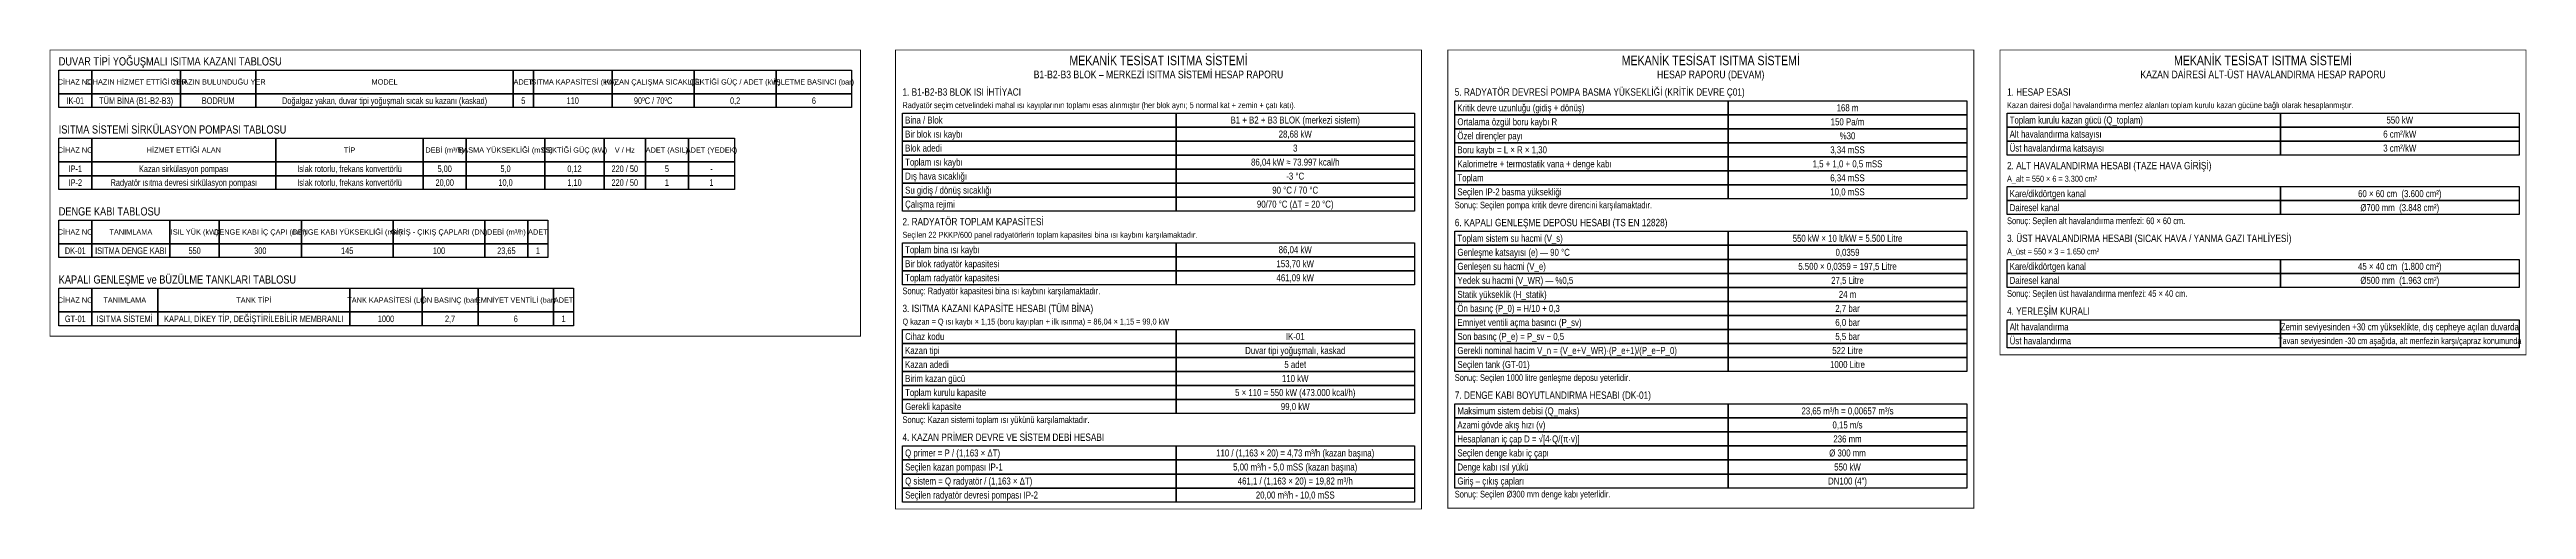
# Model space of a CAD drawing. Header units: centimetres. Extents: x 344223 to 349586, y -495227 to -491047.
# Drawn here: x 346760 to 349586, y -493484 to -492960 of the extents above; entities that cross this region are included whole.
import ezdxf
from ezdxf.enums import TextEntityAlignment as Align

# ---------------------------------------------------------------- set-up
doc = ezdxf.new("R2010")
doc.units = ezdxf.units.CM
doc.header["$MEASUREMENT"] = 0
doc.layers.get('0').update_dxf_attribs({"linetype": 'CONTINUOUS'})
doc.layers.add('MTY-HESAP', color=1, linetype='Continuous')
doc.styles.add('ARİAL', font='arial.ttf', dxfattribs={"height": 20})

msp = doc.modelspace()

# ---------------------------------------------------------------- linework, layer by layer
at = {"layer": 'MTY-HESAP', "const_width": 1}
for points in [[(346761, -492960), (347685.49, -492960), (347685.49, -493286.75), (346761, -493286.75)], [(347725.49, -492960), (348325.49, -492960), (348325.49, -493484), (347725.49, -493484)], [(348355.49, -492960), (348955.49, -492960), (348955.49, -493483), (348355.49, -493483)], [(348985.49, -492960), (349585.49, -492960), (349585.49, -493308), (348985.49, -493308)]]:
    msp.add_lwpolyline(points, close=True, dxfattribs=at)
at = {"layer": 'MTY-HESAP'}
for points in [[(346771, -492983), (346808.76, -492983), (346808.76, -493010), (346771, -493010)], [(346808.76, -492983), (346909.76, -492983), (346909.76, -493010), (346808.76, -493010)], [(346909.76, -492983), (346995.88, -492983), (346995.88, -493010), (346909.76, -493010)], [(346995.88, -492983), (347289.53, -492983), (347289.53, -493010), (346995.88, -493010)], [(347289.53, -492983), (347312.41, -492983), (347312.41, -493010), (347289.53, -493010)], [(347312.41, -492983), (347402.25, -492983), (347402.25, -493010), (347312.41, -493010)], [(347402.25, -492983), (347495.81, -492983), (347495.81, -493010), (347402.25, -493010)], [(347495.81, -492983), (347589.37, -492983), (347589.37, -493010), (347495.81, -493010)], [(347589.37, -492983), (347675.49, -492983), (347675.49, -493010), (347589.37, -493010)], [(346771, -493010), (346808.76, -493010), (346808.76, -493025.75), (346771, -493025.75)], [(346808.76, -493010), (346909.76, -493010), (346909.76, -493025.75), (346808.76, -493025.75)], [(346909.76, -493010), (346995.88, -493010), (346995.88, -493025.75), (346909.76, -493025.75)], [(346995.88, -493010), (347289.53, -493010), (347289.53, -493025.75), (346995.88, -493025.75)], [(347289.53, -493010), (347312.41, -493010), (347312.41, -493025.75), (347289.53, -493025.75)], [(347312.41, -493010), (347402.25, -493010), (347402.25, -493025.75), (347312.41, -493025.75)], [(347402.25, -493010), (347495.81, -493010), (347495.81, -493025.75), (347402.25, -493025.75)], [(347495.81, -493010), (347589.37, -493010), (347589.37, -493025.75), (347495.81, -493025.75)], [(347589.37, -493010), (347675.49, -493010), (347675.49, -493025.75), (347589.37, -493025.75)], [(348363.49, -493018), (348675.49, -493018), (348675.49, -493034), (348363.49, -493034)], [(348675.49, -493018), (348947.49, -493018), (348947.49, -493034), (348675.49, -493034)], [(347733.49, -493032), (348045.49, -493032), (348045.49, -493048), (347733.49, -493048)], [(347733.49, -493048), (348045.49, -493048), (348045.49, -493064), (347733.49, -493064)], [(348045.49, -493032), (348317.49, -493032), (348317.49, -493048), (348045.49, -493048)], [(348045.49, -493048), (348317.49, -493048), (348317.49, -493064), (348045.49, -493064)], [(348363.49, -493034), (348675.49, -493034), (348675.49, -493050), (348363.49, -493050)], [(348675.49, -493034), (348947.49, -493034), (348947.49, -493050), (348675.49, -493050)], [(348993.49, -493032), (349305.49, -493032), (349305.49, -493048), (348993.49, -493048)], [(348993.49, -493048), (349305.49, -493048), (349305.49, -493064), (348993.49, -493064)], [(349305.49, -493032), (349577.49, -493032), (349577.49, -493048), (349305.49, -493048)], [(349305.49, -493048), (349577.49, -493048), (349577.49, -493064), (349305.49, -493064)], [(346771, -493060.75), (346808.76, -493060.75), (346808.76, -493087.75), (346771, -493087.75)], [(346808.76, -493060.75), (347018.71, -493060.75), (347018.71, -493087.75), (346808.76, -493087.75)], [(347018.71, -493060.75), (347186.81, -493060.75), (347186.81, -493087.75), (347018.71, -493087.75)], [(347186.81, -493060.75), (347235.73, -493060.75), (347235.73, -493087.75), (347186.81, -493087.75)], [(347235.73, -493060.75), (347325.57, -493060.75), (347325.57, -493087.75), (347235.73, -493087.75)], [(347325.57, -493060.75), (347393.09, -493060.75), (347393.09, -493087.75), (347325.57, -493087.75)], [(347393.09, -493060.75), (347440.29, -493060.75), (347440.29, -493087.75), (347393.09, -493087.75)], [(347440.29, -493060.75), (347489.21, -493060.75), (347489.21, -493087.75), (347440.29, -493087.75)], [(347489.21, -493060.75), (347541.85, -493060.75), (347541.85, -493087.75), (347489.21, -493087.75)], [(347733.49, -493064), (348045.49, -493064), (348045.49, -493080), (347733.49, -493080)], [(348045.49, -493064), (348317.49, -493064), (348317.49, -493080), (348045.49, -493080)], [(348363.49, -493050), (348675.49, -493050), (348675.49, -493066), (348363.49, -493066)], [(348363.49, -493066), (348675.49, -493066), (348675.49, -493082), (348363.49, -493082)], [(348675.49, -493050), (348947.49, -493050), (348947.49, -493066), (348675.49, -493066)], [(348675.49, -493066), (348947.49, -493066), (348947.49, -493082), (348675.49, -493082)], [(348993.49, -493064), (349305.49, -493064), (349305.49, -493080), (348993.49, -493080)], [(349305.49, -493064), (349577.49, -493064), (349577.49, -493080), (349305.49, -493080)], [(346771, -493087.75), (346808.76, -493087.75), (346808.76, -493103.5), (346771, -493103.5)], [(346771, -493103.5), (346808.76, -493103.5), (346808.76, -493119.25), (346771, -493119.25)], [(346808.76, -493087.75), (347018.71, -493087.75), (347018.71, -493103.5), (346808.76, -493103.5)], [(346808.76, -493103.5), (347018.71, -493103.5), (347018.71, -493119.25), (346808.76, -493119.25)], [(347018.71, -493087.75), (347186.81, -493087.75), (347186.81, -493103.5), (347018.71, -493103.5)], [(347018.71, -493103.5), (347186.81, -493103.5), (347186.81, -493119.25), (347018.71, -493119.25)], [(347186.81, -493087.75), (347235.73, -493087.75), (347235.73, -493103.5), (347186.81, -493103.5)], [(347186.81, -493103.5), (347235.73, -493103.5), (347235.73, -493119.25), (347186.81, -493119.25)], [(347235.73, -493087.75), (347325.57, -493087.75), (347325.57, -493103.5), (347235.73, -493103.5)], [(347235.73, -493103.5), (347325.57, -493103.5), (347325.57, -493119.25), (347235.73, -493119.25)], [(347325.57, -493087.75), (347393.09, -493087.75), (347393.09, -493103.5), (347325.57, -493103.5)], [(347325.57, -493103.5), (347393.09, -493103.5), (347393.09, -493119.25), (347325.57, -493119.25)], [(347393.09, -493087.75), (347440.29, -493087.75), (347440.29, -493103.5), (347393.09, -493103.5)], [(347393.09, -493103.5), (347440.29, -493103.5), (347440.29, -493119.25), (347393.09, -493119.25)], [(347440.29, -493087.75), (347489.21, -493087.75), (347489.21, -493103.5), (347440.29, -493103.5)], [(347440.29, -493103.5), (347489.21, -493103.5), (347489.21, -493119.25), (347440.29, -493119.25)], [(347489.21, -493087.75), (347541.85, -493087.75), (347541.85, -493103.5), (347489.21, -493103.5)], [(347489.21, -493103.5), (347541.85, -493103.5), (347541.85, -493119.25), (347489.21, -493119.25)], [(347733.49, -493080), (348045.49, -493080), (348045.49, -493096), (347733.49, -493096)], [(347733.49, -493096), (348045.49, -493096), (348045.49, -493112), (347733.49, -493112)], [(348045.49, -493080), (348317.49, -493080), (348317.49, -493096), (348045.49, -493096)], [(348045.49, -493096), (348317.49, -493096), (348317.49, -493112), (348045.49, -493112)], [(348363.49, -493082), (348675.49, -493082), (348675.49, -493098), (348363.49, -493098)], [(348363.49, -493098), (348675.49, -493098), (348675.49, -493114), (348363.49, -493114)], [(348675.49, -493082), (348947.49, -493082), (348947.49, -493098), (348675.49, -493098)], [(348675.49, -493098), (348947.49, -493098), (348947.49, -493114), (348675.49, -493114)], [(347733.49, -493112), (348045.49, -493112), (348045.49, -493128), (347733.49, -493128)], [(347733.49, -493128), (348045.49, -493128), (348045.49, -493144), (347733.49, -493144)], [(348045.49, -493112), (348317.49, -493112), (348317.49, -493128), (348045.49, -493128)], [(348045.49, -493128), (348317.49, -493128), (348317.49, -493144), (348045.49, -493144)], [(348363.49, -493114), (348675.49, -493114), (348675.49, -493130), (348363.49, -493130)], [(348675.49, -493114), (348947.49, -493114), (348947.49, -493130), (348675.49, -493130)], [(348993.49, -493116), (349305.49, -493116), (349305.49, -493132), (348993.49, -493132)], [(348993.49, -493132), (349305.49, -493132), (349305.49, -493148), (348993.49, -493148)], [(349305.49, -493116), (349577.49, -493116), (349577.49, -493132), (349305.49, -493132)], [(349305.49, -493132), (349577.49, -493132), (349577.49, -493148), (349305.49, -493148)], [(346771, -493154.25), (346808.76, -493154.25), (346808.76, -493181.25), (346771, -493181.25)], [(346808.76, -493154.25), (346897.81, -493154.25), (346897.81, -493181.25), (346808.76, -493181.25)], [(346897.81, -493154.25), (346954.17, -493154.25), (346954.17, -493181.25), (346897.81, -493181.25)], [(346954.17, -493154.25), (347047.73, -493154.25), (347047.73, -493181.25), (346954.17, -493181.25)], [(347047.73, -493154.25), (347152.45, -493154.25), (347152.45, -493181.25), (347047.73, -493181.25)], [(347152.45, -493154.25), (347257.17, -493154.25), (347257.17, -493181.25), (347152.45, -493181.25)], [(347257.17, -493154.25), (347306.09, -493154.25), (347306.09, -493181.25), (347257.17, -493181.25)], [(347306.09, -493154.25), (347328.97, -493154.25), (347328.97, -493181.25), (347306.09, -493181.25)], [(346771, -493181.25), (346808.76, -493181.25), (346808.76, -493197), (346771, -493197)], [(346808.76, -493181.25), (346897.81, -493181.25), (346897.81, -493197), (346808.76, -493197)], [(346897.81, -493181.25), (346954.17, -493181.25), (346954.17, -493197), (346897.81, -493197)], [(346954.17, -493181.25), (347047.73, -493181.25), (347047.73, -493197), (346954.17, -493197)], [(347047.73, -493181.25), (347152.45, -493181.25), (347152.45, -493197), (347047.73, -493197)], [(347152.45, -493181.25), (347257.17, -493181.25), (347257.17, -493197), (347152.45, -493197)], [(347257.17, -493181.25), (347306.09, -493181.25), (347306.09, -493197), (347257.17, -493197)], [(347306.09, -493181.25), (347328.97, -493181.25), (347328.97, -493197), (347306.09, -493197)], [(347733.49, -493180), (348045.49, -493180), (348045.49, -493196), (347733.49, -493196)], [(348045.49, -493180), (348317.49, -493180), (348317.49, -493196), (348045.49, -493196)], [(348363.49, -493167), (348675.49, -493167), (348675.49, -493183), (348363.49, -493183)], [(348363.49, -493183), (348675.49, -493183), (348675.49, -493199), (348363.49, -493199)], [(348675.49, -493167), (348947.49, -493167), (348947.49, -493183), (348675.49, -493183)], [(348675.49, -493183), (348947.49, -493183), (348947.49, -493199), (348675.49, -493199)], [(347733.49, -493196), (348045.49, -493196), (348045.49, -493212), (347733.49, -493212)], [(347733.49, -493212), (348045.49, -493212), (348045.49, -493228), (347733.49, -493228)], [(348045.49, -493196), (348317.49, -493196), (348317.49, -493212), (348045.49, -493212)], [(348045.49, -493212), (348317.49, -493212), (348317.49, -493228), (348045.49, -493228)], [(348363.49, -493199), (348675.49, -493199), (348675.49, -493215), (348363.49, -493215)], [(348363.49, -493215), (348675.49, -493215), (348675.49, -493231), (348363.49, -493231)], [(348675.49, -493199), (348947.49, -493199), (348947.49, -493215), (348675.49, -493215)], [(348675.49, -493215), (348947.49, -493215), (348947.49, -493231), (348675.49, -493231)], [(348993.49, -493199), (349305.49, -493199), (349305.49, -493215), (348993.49, -493215)], [(348993.49, -493215), (349305.49, -493215), (349305.49, -493231), (348993.49, -493231)], [(349305.49, -493199), (349577.49, -493199), (349577.49, -493215), (349305.49, -493215)], [(349305.49, -493215), (349577.49, -493215), (349577.49, -493231), (349305.49, -493231)], [(346771, -493232), (346808.76, -493232), (346808.76, -493259), (346771, -493259)], [(346808.76, -493232), (346883.86, -493232), (346883.86, -493259), (346808.76, -493259)], [(346883.86, -493232), (347103.11, -493232), (347103.11, -493259), (346883.86, -493259)], [(347103.11, -493232), (347185.51, -493232), (347185.51, -493259), (347103.11, -493259)], [(347185.51, -493232), (347249.31, -493232), (347249.31, -493259), (347185.51, -493259)], [(347249.31, -493232), (347335.43, -493232), (347335.43, -493259), (347249.31, -493259)], [(347335.43, -493232), (347358.31, -493232), (347358.31, -493259), (347335.43, -493259)], [(348363.49, -493231), (348675.49, -493231), (348675.49, -493247), (348363.49, -493247)], [(348675.49, -493231), (348947.49, -493231), (348947.49, -493247), (348675.49, -493247)], [(346771, -493259), (346808.76, -493259), (346808.76, -493274.75), (346771, -493274.75)], [(346808.76, -493259), (346883.86, -493259), (346883.86, -493274.75), (346808.76, -493274.75)], [(346883.86, -493259), (347103.11, -493259), (347103.11, -493274.75), (346883.86, -493274.75)], [(347103.11, -493259), (347185.51, -493259), (347185.51, -493274.75), (347103.11, -493274.75)], [(347185.51, -493259), (347249.31, -493259), (347249.31, -493274.75), (347185.51, -493274.75)], [(347249.31, -493259), (347335.43, -493259), (347335.43, -493274.75), (347249.31, -493274.75)], [(347335.43, -493259), (347358.31, -493259), (347358.31, -493274.75), (347335.43, -493274.75)], [(348363.49, -493247), (348675.49, -493247), (348675.49, -493263), (348363.49, -493263)], [(348363.49, -493263), (348675.49, -493263), (348675.49, -493279), (348363.49, -493279)], [(348675.49, -493247), (348947.49, -493247), (348947.49, -493263), (348675.49, -493263)], [(348675.49, -493263), (348947.49, -493263), (348947.49, -493279), (348675.49, -493279)], [(348993.49, -493268), (349305.49, -493268), (349305.49, -493284), (348993.49, -493284)], [(349305.49, -493268), (349577.49, -493268), (349577.49, -493284), (349305.49, -493284)], [(347733.49, -493279), (348045.49, -493279), (348045.49, -493295), (347733.49, -493295)], [(347733.49, -493295), (348045.49, -493295), (348045.49, -493311), (347733.49, -493311)], [(348045.49, -493279), (348317.49, -493279), (348317.49, -493295), (348045.49, -493295)], [(348045.49, -493295), (348317.49, -493295), (348317.49, -493311), (348045.49, -493311)], [(348363.49, -493279), (348675.49, -493279), (348675.49, -493295), (348363.49, -493295)], [(348363.49, -493295), (348675.49, -493295), (348675.49, -493311), (348363.49, -493311)], [(348675.49, -493279), (348947.49, -493279), (348947.49, -493295), (348675.49, -493295)], [(348675.49, -493295), (348947.49, -493295), (348947.49, -493311), (348675.49, -493311)], [(348993.49, -493284), (349305.49, -493284), (349305.49, -493300), (348993.49, -493300)], [(349305.49, -493284), (349577.49, -493284), (349577.49, -493300), (349305.49, -493300)], [(347733.49, -493311), (348045.49, -493311), (348045.49, -493327), (347733.49, -493327)], [(347733.49, -493327), (348045.49, -493327), (348045.49, -493343), (347733.49, -493343)], [(348045.49, -493311), (348317.49, -493311), (348317.49, -493327), (348045.49, -493327)], [(348045.49, -493327), (348317.49, -493327), (348317.49, -493343), (348045.49, -493343)], [(348363.49, -493311), (348675.49, -493311), (348675.49, -493327), (348363.49, -493327)], [(348675.49, -493311), (348947.49, -493311), (348947.49, -493327), (348675.49, -493327)], [(347733.49, -493343), (348045.49, -493343), (348045.49, -493359), (347733.49, -493359)], [(348045.49, -493343), (348317.49, -493343), (348317.49, -493359), (348045.49, -493359)], [(347733.49, -493359), (348045.49, -493359), (348045.49, -493375), (347733.49, -493375)], [(348045.49, -493359), (348317.49, -493359), (348317.49, -493375), (348045.49, -493375)], [(348363.49, -493364), (348675.49, -493364), (348675.49, -493380), (348363.49, -493380)], [(348363.49, -493380), (348675.49, -493380), (348675.49, -493396), (348363.49, -493396)], [(348675.49, -493364), (348947.49, -493364), (348947.49, -493380), (348675.49, -493380)], [(348675.49, -493380), (348947.49, -493380), (348947.49, -493396), (348675.49, -493396)], [(347733.49, -493412), (348045.49, -493412), (348045.49, -493428), (347733.49, -493428)], [(348045.49, -493412), (348317.49, -493412), (348317.49, -493428), (348045.49, -493428)], [(348363.49, -493396), (348675.49, -493396), (348675.49, -493412), (348363.49, -493412)], [(348363.49, -493412), (348675.49, -493412), (348675.49, -493428), (348363.49, -493428)], [(348675.49, -493396), (348947.49, -493396), (348947.49, -493412), (348675.49, -493412)], [(348675.49, -493412), (348947.49, -493412), (348947.49, -493428), (348675.49, -493428)], [(347733.49, -493428), (348045.49, -493428), (348045.49, -493444), (347733.49, -493444)], [(348045.49, -493428), (348317.49, -493428), (348317.49, -493444), (348045.49, -493444)], [(348363.49, -493428), (348675.49, -493428), (348675.49, -493444), (348363.49, -493444)], [(348675.49, -493428), (348947.49, -493428), (348947.49, -493444), (348675.49, -493444)], [(347733.49, -493444), (348045.49, -493444), (348045.49, -493460), (347733.49, -493460)], [(347733.49, -493460), (348045.49, -493460), (348045.49, -493476), (347733.49, -493476)], [(348045.49, -493444), (348317.49, -493444), (348317.49, -493460), (348045.49, -493460)], [(348045.49, -493460), (348317.49, -493460), (348317.49, -493476), (348045.49, -493476)], [(348363.49, -493444), (348675.49, -493444), (348675.49, -493460), (348363.49, -493460)], [(348675.49, -493444), (348947.49, -493444), (348947.49, -493460), (348675.49, -493460)]]:
    msp.add_lwpolyline(points, close=True, dxfattribs=at)

# ---------------------------------------------------------------- texts
at = {"style": 'ARİAL', "width": 0.8}
for s, height, p in [('DUVAR TİPİ YOĞUŞMALI ISITMA KAZANI TABLOSU', 9.375, (346771, -492973)), ('Radyatör seçim cetvelindeki mahal ısı kayıplarının toplamı esas alınmıştır (her blok aynı; 5 normal kat + zemin + çatı katı).', 6.8, (347733.49, -493023)), ('1. B1-B2-B3 BLOK ISI İHTİYACI', 8.4, (347733.49, -493008)), ('5. RADYATÖR DEVRESİ POMPA BASMA YÜKSEKLİĞİ (KRİTİK DEVRE Ç01)', 8.4, (348363.49, -493008)), ('Kazan dairesi doğal havalandırma menfez alanları toplam kurulu kazan gücüne bağlı olarak hesaplanmıştır.', 6.8, (348993.49, -493023)), ('1. HESAP ESASI', 8.4, (348993.49, -493008)), ('ISITMA SİSTEMİ SİRKÜLASYON POMPASI TABLOSU', 9.375, (346771, -493050.75)), ('Bina / Blok', 8, (347736.49, -493040)), ('Ortalama özgül boru kaybı R', 8, (348366.49, -493042)), ('Kritik devre uzunluğu (gidiş + dönüş)', 8, (348366.49, -493026)), ('Toplam kurulu kazan gücü (Q_toplam)', 8, (348996.49, -493040)), ('Bir blok ısı kaybı', 8, (347736.49, -493056)), ('Blok adedi', 8, (347736.49, -493072)), ('Özel dirençler payı', 8, (348366.49, -493058)), ('Boru kaybı = L × R × 1,30', 8, (348366.49, -493074)), ('Alt havalandırma katsayısı', 8, (348996.49, -493056)), ('Üst havalandırma katsayısı', 8, (348996.49, -493072)), ('Toplam ısı kaybı', 8, (347736.49, -493088)), ('Dış hava sıcaklığı', 8, (347736.49, -493104)), ('Toplam', 8, (348366.49, -493106)), ('Kalorimetre + termostatik vana + denge kabı', 8, (348366.49, -493090)), ('A_alt = 550 × 6 = 3.300 cm²', 6.8, (348993.49, -493107)), ('2. ALT HAVALANDIRMA HESABI (TAZE HAVA GİRİŞİ)', 8.4, (348993.49, -493092)), ('Su gidiş / dönüş sıcaklığı', 8, (347736.49, -493120)), ('Çalışma rejimi', 8, (347736.49, -493136)), ('Seçilen IP-2 basma yüksekliği', 8, (348366.49, -493122)), ('Kare/dikdörtgen kanal', 8, (348996.49, -493124)), ('DENGE KABI TABLOSU', 9.375, (346771, -493144.25)), ('2. RADYATÖR TOPLAM KAPASİTESİ', 8.4, (347733.49, -493156)), ('Sonuç: Seçilen pompa kritik devre direncini karşılamaktadır.', 7.6, (348363.49, -493137)), ('6. KAPALI GENLEŞME DEPOSU HESABI (TS EN 12828)', 8.4, (348363.49, -493157)), ('Sonuç: Seçilen alt havalandırma menfezi: 60 × 60 cm.', 7.6, (348993.49, -493155)), ('Dairesel kanal', 8, (348996.49, -493140)), ('Seçilen 22 PKKP/600 panel radyatörlerin toplam kapasitesi bina ısı kaybını karşılamaktadır.', 6.8, (347733.49, -493171)), ('Toplam bina ısı kaybı', 8, (347736.49, -493188)), ('Toplam sistem su hacmi (V_s)', 8, (348366.49, -493175)), ('Genleşme katsayısı (e) — 90 °C', 8, (348366.49, -493191)), ('A_üst = 550 × 3 = 1.650 cm²', 6.8, (348993.49, -493190)), ('3. ÜST HAVALANDIRMA HESABI (SICAK HAVA / YANMA GAZI TAHLİYESİ)', 8.4, (348993.49, -493175)), ('KAPALI GENLEŞME ve BÜZÜLME TANKLARI TABLOSU', 9.375, (346771, -493222)), ('Toplam radyatör kapasitesi', 8, (347736.49, -493220)), ('Bir blok radyatör kapasitesi', 8, (347736.49, -493204)), ('Genleşen su hacmi (V_e)', 8, (348366.49, -493207)), ('Kare/dikdörtgen kanal', 8, (348996.49, -493207)), ('Sonuç: Radyatör kapasitesi bina ısı kaybını karşılamaktadır.', 7.6, (347733.49, -493235)), ('Yedek su hacmi (V_WR) — %0,5', 8, (348366.49, -493223)), ('Statik yükseklik (H_statik)', 8, (348366.49, -493239)), ('Sonuç: Seçilen üst havalandırma menfezi: 45 × 40 cm.', 7.6, (348993.49, -493238)), ('Dairesel kanal', 8, (348996.49, -493223)), ('3. ISITMA KAZANI KAPASİTE HESABI (TÜM BİNA)', 8.4, (347733.49, -493255)), ('Q kazan = Q ısı kaybı × 1,15 (boru kayıpları + ilk ısınma) = 86,04 × 1,15 = 99,0 kW', 6.8, (347733.49, -493270)), ('Ön basınç (P_0) = H/10 + 0,3', 8, (348366.49, -493255)), ('Emniyet ventili açma basıncı (P_sv)', 8, (348366.49, -493271)), ('4. YERLEŞİM KURALI', 8.4, (348993.49, -493258)), ('Alt havalandırma', 8, (348996.49, -493276)), ('Cihaz kodu', 8, (347736.49, -493287)), ('Kazan tipi', 8, (347736.49, -493303)), ('Son basınç (P_e) = P_sv − 0,5', 8, (348366.49, -493287)), ('Gerekli nominal hacim V_n = (V_e+V_WR)·(P_e+1)/(P_e−P_0)', 8, (348366.49, -493303)), ('Üst havalandırma', 8, (348996.49, -493292)), ('Kazan adedi', 8, (347736.49, -493319)), ('Sonuç: Seçilen 1000 litre genleşme deposu yeterlidir.', 7.6, (348363.49, -493334)), ('Seçilen tank (GT-01)', 8, (348366.49, -493319)), ('Toplam kurulu kapasite', 8, (347736.49, -493351)), ('Birim kazan gücü', 8, (347736.49, -493335)), ('7. DENGE KABI BOYUTLANDIRMA HESABI (DK-01)', 8.4, (348363.49, -493354)), ('Sonuç: Kazan sistemi toplam ısı yükünü karşılamaktadır.', 7.6, (347733.49, -493382)), ('Gerekli kapasite', 8, (347736.49, -493367)), ('Azami gövde akış hızı (v)', 8, (348366.49, -493388)), ('Maksimum sistem debisi (Q_maks)', 8, (348366.49, -493372)), ('4. KAZAN PRİMER DEVRE VE SİSTEM DEBİ HESABI', 8.4, (347733.49, -493402)), ('Hesaplanan iç çap D = √[4·Q/(π·v)]', 8, (348366.49, -493404)), ('Seçilen kazan pompası IP-1', 8, (347736.49, -493436)), ('Q primer = P / (1,163 × ΔT)', 8, (347736.49, -493420)), ('Seçilen denge kabı iç çapı', 8, (348366.49, -493420)), ('Denge kabı ısıl yükü', 8, (348366.49, -493436)), ('Seçilen radyatör devresi pompası IP-2', 8, (347736.49, -493468)), ('Q sistem = Q radyatör / (1,163 × ΔT)', 8, (347736.49, -493452)), ('Sonuç: Seçilen Ø300 mm denge kabı yeterlidir.', 7.6, (348363.49, -493467)), ('Giriş – çıkış çapları', 8, (348366.49, -493452))]:
    msp.add_text(s, height=height, dxfattribs=at).set_placement(p, align=Align.MIDDLE_LEFT)
for s, height, p in [('B1-B2-B3 BLOK – MERKEZİ ISITMA SİSTEMİ HESAP RAPORU', 8.8, (348025.49, -492988)), ('MEKANİK TESİSAT ISITMA SİSTEMİ', 10.8, (348025.49, -492972)), ('MEKANİK TESİSAT ISITMA SİSTEMİ', 10.8, (348655.49, -492972)), ('HESAP RAPORU (DEVAM)', 8.8, (348655.49, -492988)), ('KAZAN DAİRESİ ALT-ÜST HAVALANDIRMA HESAP RAPORU', 8.8, (349285.49, -492988)), ('MEKANİK TESİSAT ISITMA SİSTEMİ', 10.8, (349285.49, -492972)), ('CİHAZ NO', 6, (346789.88, -492996.5)), ('IK-01', 7.5, (346789.88, -493017.875)), ('CİHAZIN HİZMET ETTİĞİ YER', 6, (346859.26, -492996.5)), ('TÜM BİNA (B1-B2-B3)', 7.5, (346859.26, -493017.875)), ('CİHAZIN BULUNDUĞU YER', 6, (346952.82, -492996.5)), ('BODRUM', 7.5, (346952.82, -493017.875)), ('Doğalgaz yakan, duvar tipi yoğuşmalı sıcak su kazanı (kaskad)', 7.5, (347142.705, -493017.875)), ('MODEL', 6, (347142.705, -492996.5)), ('ADET', 6, (347300.97, -492996.5)), ('5', 7.5, (347300.97, -493017.875)), ('ISITMA KAPASİTESİ (kW)', 6, (347357.33, -492996.5)), ('110', 7.5, (347357.33, -493017.875)), ('KAZAN ÇALIŞMA SICAKLIĞI', 6, (347449.03, -492996.5)), ('90ºC / 70ºC', 7.5, (347449.03, -493017.875)), ('ÇEKTİĞİ GÜÇ / ADET (kW)', 6, (347542.59, -492996.5)), ('0,2', 7.5, (347542.59, -493017.875)), ('İŞLETME BASINCI (bar)', 6, (347632.43, -492996.5)), ('6', 7.5, (347632.43, -493017.875)), ('B1 + B2 + B3 BLOK (merkezi sistem)', 8, (348181.49, -493040)), ('150 Pa/m', 8, (348811.49, -493042)), ('168 m', 8, (348811.49, -493026)), ('550 kW', 8, (349441.49, -493040)), ('CİHAZ NO', 6, (346789.88, -493074.25)), ('HİZMET ETTİĞİ ALAN', 6, (346913.735, -493074.25)), ('TİP', 6, (347102.76, -493074.25)), ('DEBİ (m³/h)', 6, (347211.27, -493074.25)), ('BASMA YÜKSEKLİĞİ (mSS)', 6, (347280.65, -493074.25)), ('ÇEKTİĞİ GÜÇ (kW)', 6, (347359.33, -493074.25)), ('V / Hz', 6, (347416.69, -493074.25)), ('ADET (ASIL)', 6, (347464.75, -493074.25)), ('ADET (YEDEK)', 6, (347515.53, -493074.25)), ('28,68 kW', 8, (348181.49, -493056)), ('3', 8, (348181.49, -493072)), ('3,34 mSS', 8, (348811.49, -493074)), ('%30', 8, (348811.49, -493058)), ('3 cm²/kW', 8, (349441.49, -493072)), ('6 cm²/kW', 8, (349441.49, -493056)), ('IP-1', 7.5, (346789.88, -493095.625)), ('Kazan sirkülasyon pompası', 7.5, (346913.735, -493095.625)), ('Islak rotorlu, frekans konvertörlü', 7.5, (347102.76, -493095.625)), ('5,00', 7.5, (347211.27, -493095.625)), ('5,0', 7.5, (347280.65, -493095.625)), ('0,12', 7.5, (347359.33, -493095.625)), ('220 / 50', 7.5, (347416.69, -493095.625)), ('5', 7.5, (347464.75, -493095.625)), ('-', 7.5, (347515.53, -493095.625)), ('86,04 kW ≈ 73.997 kcal/h', 8, (348181.49, -493088)), ('-3 °C', 8, (348181.49, -493104)), ('1,5 + 1,0 + 0,5 mSS', 8, (348811.49, -493090)), ('6,34 mSS', 8, (348811.49, -493106)), ('IP-2', 7.5, (346789.88, -493111.375)), ('Radyatör ısıtma devresi sirkülasyon pompası', 7.5, (346913.735, -493111.375)), ('Islak rotorlu, frekans konvertörlü', 7.5, (347102.76, -493111.375)), ('20,00', 7.5, (347211.27, -493111.375)), ('10,0', 7.5, (347280.65, -493111.375)), ('1,10', 7.5, (347359.33, -493111.375)), ('220 / 50', 7.5, (347416.69, -493111.375)), ('1', 7.5, (347464.75, -493111.375)), ('1', 7.5, (347515.53, -493111.375)), ('90/70 °C (ΔT = 20 °C)', 8, (348181.49, -493136)), ('90 °C / 70 °C', 8, (348181.49, -493120)), ('10,0 mSS', 8, (348811.49, -493122)), ('60 × 60 cm  (3.600 cm²)', 8, (349441.49, -493124)), ('Ø700 mm  (3.848 cm²)', 8, (349441.49, -493140)), ('CİHAZ NO', 6, (346789.88, -493167.75)), ('DK-01', 7.5, (346789.88, -493189.125)), ('ISITMA DENGE KABI', 7.5, (346853.285, -493189.125)), ('TANIMLAMA', 6, (346853.285, -493167.75)), ('ISIL YÜK (kW)', 6, (346925.99, -493167.75)), ('550', 7.5, (346925.99, -493189.125)), ('DENGE KABI İÇ ÇAPI (mm)', 6, (347000.95, -493167.75)), ('300', 7.5, (347000.95, -493189.125)), ('DENGE KABI YÜKSEKLİĞİ (mm)', 6, (347100.09, -493167.75)), ('145', 7.5, (347100.09, -493189.125)), ('GİRİŞ - ÇIKIŞ ÇAPLARI (DN)', 6, (347204.81, -493167.75)), ('100', 7.5, (347204.81, -493189.125)), ('DEBİ (m³/h)', 6, (347281.63, -493167.75)), ('23,65', 7.5, (347281.63, -493189.125)), ('ADET', 6, (347317.53, -493167.75)), ('1', 7.5, (347317.53, -493189.125)), ('86,04 kW', 8, (348181.49, -493188)), ('550 kW × 10 lt/kW = 5.500 Litre', 8, (348811.49, -493175)), ('0,0359', 8, (348811.49, -493191)), ('461,09 kW', 8, (348181.49, -493220)), ('153,70 kW', 8, (348181.49, -493204)), ('5.500 × 0,0359 = 197,5 Litre', 8, (348811.49, -493207)), ('45 × 40 cm  (1.800 cm²)', 8, (349441.49, -493207)), ('CİHAZ NO', 6, (346789.88, -493245.5)), ('TANIMLAMA', 6, (346846.31, -493245.5)), ('TANK TİPİ', 6, (346993.485, -493245.5)), ('TANK KAPASİTESİ (Lt)', 6, (347144.31, -493245.5)), ('ÖN BASINÇ (bar)', 6, (347217.41, -493245.5)), ('EMNİYET VENTİLİ (bar)', 6, (347292.37, -493245.5)), ('ADET', 6, (347346.87, -493245.5)), ('27,5 Litre', 8, (348811.49, -493223)), ('24 m', 8, (348811.49, -493239)), ('Ø500 mm  (1.963 cm²)', 8, (349441.49, -493223)), ('GT-01', 7.5, (346789.88, -493266.875)), ('ISITMA SİSTEMİ', 7.5, (346846.31, -493266.875)), ('KAPALI, DİKEY TİP, DEĞİŞTİRİLEBİLİR MEMBRANLI', 7.5, (346993.485, -493266.875)), ('1000', 7.5, (347144.31, -493266.875)), ('2,7', 7.5, (347217.41, -493266.875)), ('6', 7.5, (347292.37, -493266.875)), ('1', 7.5, (347346.87, -493266.875)), ('2,7 bar', 8, (348811.49, -493255)), ('6,0 bar', 8, (348811.49, -493271)), ('Zemin seviyesinden +30 cm yükseklikte, dış cepheye açılan duvarda', 8, (349441.49, -493276)), ('Duvar tipi yoğuşmalı, kaskad', 8, (348181.49, -493303)), ('IK-01', 8, (348181.49, -493287)), ('522 Litre', 8, (348811.49, -493303)), ('5,5 bar', 8, (348811.49, -493287)), ('Tavan seviyesinden -30 cm aşağıda, alt menfezin karşı/çapraz konumunda', 7.48571, (349441.49, -493292)), ('5 adet', 8, (348181.49, -493319)), ('1000 Litre', 8, (348811.49, -493319)), ('5 × 110 = 550 kW (473.000 kcal/h)', 8, (348181.49, -493351)), ('110 kW', 8, (348181.49, -493335)), ('99,0 kW', 8, (348181.49, -493367)), ('23,65 m³/h = 0,00657 m³/s', 8, (348811.49, -493372)), ('0,15 m/s', 8, (348811.49, -493388)), ('236 mm', 8, (348811.49, -493404)), ('110 / (1,163 × 20) = 4,73 m³/h (kazan başına)', 8, (348181.49, -493420)), ('5,00 m³/h - 5,0 mSS (kazan başına)', 8, (348181.49, -493436)), ('Ø 300 mm', 8, (348811.49, -493420)), ('550 kW', 8, (348811.49, -493436)), ('461,1 / (1,163 × 20) = 19,82 m³/h', 8, (348181.49, -493452)), ('20,00 m³/h - 10,0 mSS', 8, (348181.49, -493468)), ('DN100 (4")', 8, (348811.49, -493452))]:
    msp.add_text(s, height=height, dxfattribs=at).set_placement(p, align=Align.MIDDLE_CENTER)

doc.saveas('drawing.dxf')
